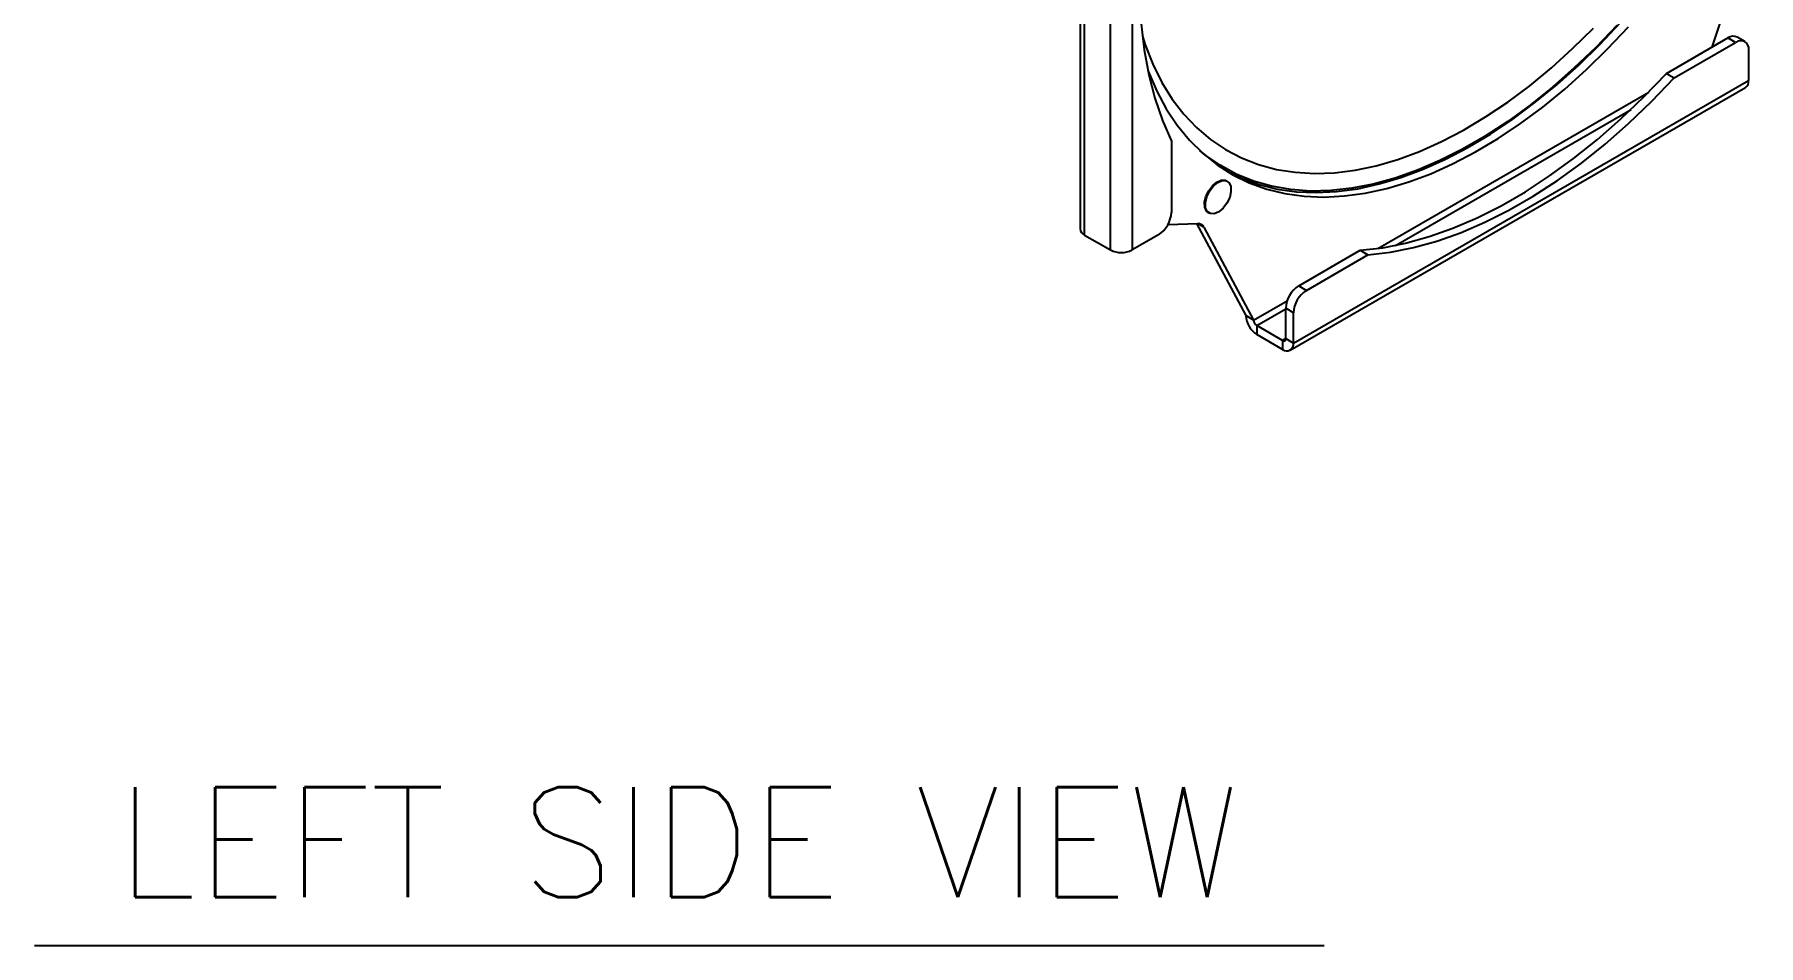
# Model space of a CAD drawing. Extents: x 17.3 to 113.1, y 4.8 to 84.5.
# Drawn here: x 22.81 to 34.6, y 54.68 to 60.91 of the extents above; entities that cross this region are included whole.
import ezdxf
from ezdxf.enums import TextEntityAlignment as Align

# ---------------------------------------------------------------- set-up
doc = ezdxf.new("R2010")
doc.units = 0
doc.header["$MEASUREMENT"] = 0
doc.layers.add('OBJECT', color=7, linetype='CONTINUOUS')
doc.styles.get("Standard").update_dxf_attribs({"font": 'SIMPLEX'})

msp = doc.modelspace()

# ---------------------------------------------------------------- linework, layer by layer
at = {"layer": 'OBJECT'}
for p, q in [((29.961, 63.174), (29.961, 59.581)), ((29.992, 59.538), (29.992, 63.131)), ((30.169, 59.436), (30.169, 63.029)), ((30.317, 63.029), (30.317, 59.436)), ((34.283, 60.823), (34.599, 61.781)), ((33.97, 60.642), (34.39, 60.885)), ((34.023, 60.612), (34.443, 60.854)), ((34.443, 60.854), (34.39, 60.885)), ((34.506, 60.86), (34.453, 60.891)), ((34.531, 60.803), (34.531, 60.595)), ((31.42, 58.799), (34.531, 60.595)), ((33.97, 60.642), (34.023, 60.612)), ((31.398, 58.751), (34.51, 60.547)), ((31.997, 59.446), (33.849, 60.515)), ((32.118, 59.467), (33.728, 60.397)), ((30.586, 60.179), (30.586, 59.693)), ((30.968, 59.905), (30.963, 59.908)), ((30.838, 59.692), (30.843, 59.689)), ((29.992, 59.538), (30.169, 59.436)), ((30.497, 59.54), (30.317, 59.436)), ((30.562, 59.61), (30.766, 59.617)), ((30.758, 59.616), (31.095, 58.987)), ((30.808, 59.592), (30.766, 59.617)), ((30.808, 59.592), (31.148, 58.956)), ((31.456, 59.191), (31.876, 59.434)), ((31.509, 59.16), (31.929, 59.403)), ((31.876, 59.434), (31.929, 59.403)), ((31.456, 59.191), (31.509, 59.16)), ((31.148, 58.956), (31.376, 59.088)), ((31.148, 58.956), (31.095, 58.987)), ((31.169, 58.919), (31.367, 59.034)), ((31.42, 59.007), (31.367, 59.038)), ((31.367, 58.83), (31.367, 59.038)), ((31.42, 58.799), (31.42, 59.007)), ((31.346, 58.817), (31.169, 58.919)), ((31.169, 58.919), (31.169, 58.858)), ((31.346, 58.756), (31.169, 58.858)), ((31.367, 58.83), (31.346, 58.817)), ((31.346, 58.817), (31.346, 58.756)), ((31.367, 58.83), (31.42, 58.799))]:
    msp.add_line(p, q, dxfattribs=at)
at = {"layer": 'OBJECT', "color": 1}
msp.add_line((22.814, 54.682), (31.629, 54.682), dxfattribs=at)
at = {"layer": 'OBJECT', "flags": 128}
for points in [[(30.586, 62.596), (30.524, 62.383), (30.472, 62.171), (30.431, 61.962), (30.399, 61.756), (30.378, 61.554), (30.368, 61.357), (30.368, 61.166), (30.378, 60.981), (30.399, 60.803), (30.431, 60.634), (30.472, 60.473), (30.524, 60.321), (30.586, 60.179)], [(30.387, 60.898), (30.407, 60.838), (30.459, 60.705), (30.521, 60.581), (30.592, 60.467), (30.671, 60.364), (30.758, 60.272), (30.853, 60.191), (30.956, 60.122), (31.066, 60.065), (31.182, 60.02), (31.304, 59.987), (31.431, 59.967), (31.564, 59.959), (31.701, 59.964), (31.842, 59.982), (31.986, 60.012), (32.133, 60.055), (32.282, 60.11), (32.432, 60.177), (32.583, 60.256), (32.734, 60.346), (32.885, 60.447), (33.035, 60.559), (33.183, 60.681), (33.328, 60.812), (33.471, 60.953)], [(30.425, 60.662), (30.428, 60.654), (30.485, 60.522), (30.551, 60.4), (30.626, 60.288), (30.709, 60.187), (30.8, 60.097), (30.899, 60.018), (31.005, 59.95), (31.118, 59.895), (31.237, 59.852), (31.362, 59.821), (31.493, 59.803), (31.628, 59.798), (31.768, 59.805), (31.911, 59.824), (32.058, 59.856), (32.208, 59.901), (32.359, 59.957), (32.512, 60.026), (32.665, 60.106), (32.819, 60.197), (32.972, 60.3), (33.124, 60.413), (33.275, 60.536), (33.423, 60.669), (33.568, 60.811), (33.71, 60.961)], [(33.63, 60.971), (33.487, 60.821), (33.34, 60.68), (33.19, 60.548), (33.038, 60.426), (32.885, 60.314), (32.73, 60.214), (32.575, 60.124), (32.421, 60.047), (32.267, 59.981), (32.116, 59.927), (31.966, 59.886), (31.819, 59.858), (31.675, 59.842), (31.536, 59.839), (31.401, 59.849), (31.271, 59.872), (31.147, 59.907), (31.029, 59.955), (30.918, 60.015), (30.814, 60.087), (30.78, 60.115)], [(30.965, 59.974), (31.065, 59.926), (31.184, 59.883), (31.309, 59.852), (31.44, 59.834), (31.575, 59.828), (31.715, 59.835), (31.859, 59.855), (32.005, 59.887), (32.155, 59.931), (32.306, 59.988), (32.459, 60.056), (32.612, 60.136), (32.766, 60.228), (32.919, 60.33), (33.071, 60.444), (33.222, 60.567), (33.37, 60.7), (33.515, 60.841), (33.657, 60.992)], [(31.876, 59.434), (32.03, 59.451), (32.187, 59.482), (32.348, 59.527), (32.51, 59.584), (32.675, 59.655), (32.84, 59.738), (33.006, 59.834), (33.171, 59.942), (33.335, 60.061), (33.498, 60.191), (33.658, 60.332), (33.816, 60.482), (33.97, 60.642)], [(31.929, 59.403), (32.083, 59.421), (32.24, 59.452), (32.401, 59.496), (32.563, 59.554), (32.728, 59.625), (32.893, 59.708), (33.059, 59.803), (33.224, 59.911), (33.388, 60.03), (33.551, 60.16), (33.711, 60.301), (33.869, 60.452), (34.023, 60.612)], [(30.838, 59.692), (30.826, 59.702), (30.814, 59.728), (30.813, 59.763), (30.822, 59.802), (30.841, 59.841), (30.867, 59.875)], [(30.872, 59.872), (30.902, 59.897), (30.932, 59.91), (30.96, 59.909), (30.98, 59.895), (30.992, 59.869), (30.993, 59.834), (30.984, 59.795), (30.965, 59.756), (30.939, 59.722), (30.909, 59.697), (30.879, 59.684), (30.852, 59.685), (30.831, 59.699), (30.819, 59.725), (30.818, 59.76), (30.827, 59.799), (30.846, 59.838), (30.872, 59.872)], [(30.867, 59.875), (30.897, 59.9), (30.927, 59.913), (30.954, 59.912), (30.963, 59.908)]]:
    msp.add_lwpolyline(points, dxfattribs=at)
at = {"layer": 'OBJECT'}
for centre, radius, start, end in [((34.427, 60.834), 0.0629, 65.6938, 125.6171), ((34.478, 60.812), 0.0546, 350.7862, 129.2033), ((34.483, 60.588), 0.0488, 302.9727, 8.3379), ((30.394, 59.702), 0.192, 302.6054, 357.3946), ((30.014, 59.586), 0.0528, 185.6948, 245.6248), ((30.768, 59.572), 0.0445, 26.7371, 93.2522), ((30.243, 59.579), 0.161, 242.6097, 297.3901), ((31.559, 59.029), 0.192, 122.6055, 177.3944), ((31.612, 58.998), 0.192, 122.6055, 177.3944), ((31.256, 58.994), 0.161, 182.6052, 237.3946), ((31.194, 58.958), 0.0461, 182.6043, 237.395), ((31.354, 58.827), 0.0131, 230.7955, 9.2133), ((31.375, 58.792), 0.0458, 230.7965, 9.2137)]:
    msp.add_arc(centre, radius, start, end, dxfattribs=at)

# ---------------------------------------------------------------- texts
at = {"layer": 'OBJECT', "color": 1}
msp.add_text('LEFT SIDE VIEW', height=0.75, dxfattribs=at).set_placement((27.214, 55.013), align=Align.CENTER)

doc.saveas('drawing.dxf')
